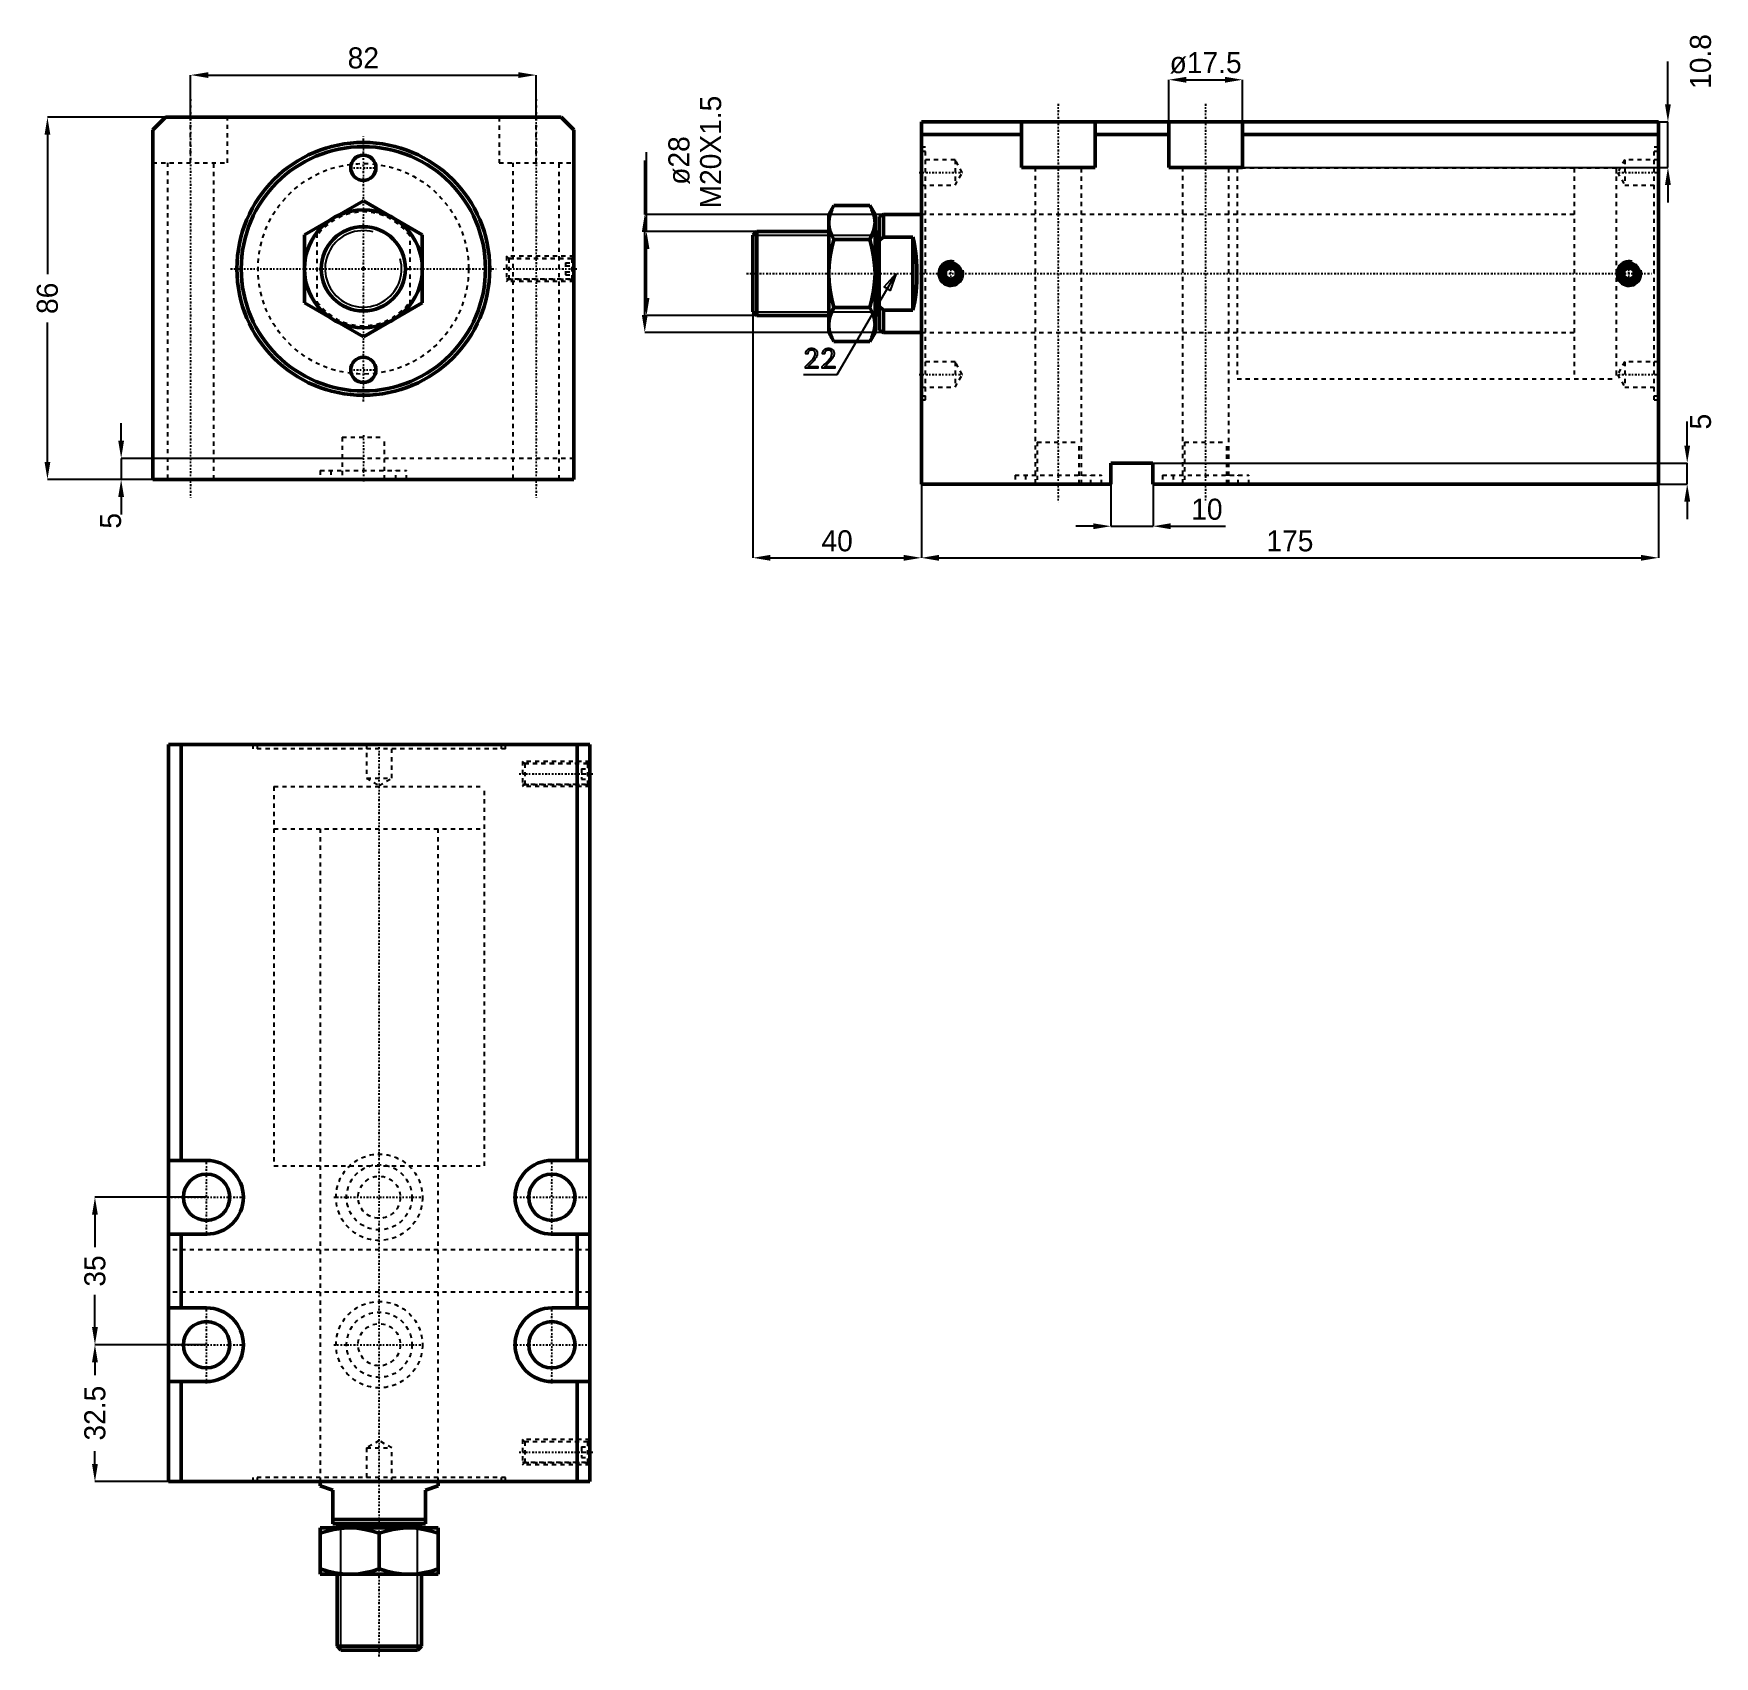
# Model space of a CAD drawing. Header units: millimetres. Extents: x -78 to 321, y -329 to 56.
import ezdxf

# ---------------------------------------------------------------- set-up
doc = ezdxf.new("R2010")
doc.units = ezdxf.units.MM
doc.linetypes.add('Center', pattern=[1.5, 0.45, -0.5, 0.05, -0.5])
doc.linetypes.add('Dashed', pattern=[2, 1, -1])
for name, color, linetype, lineweight in [('2d ConnectionPoints', 7, 'Continuous', 50), ('AM_0', 7, 'Continuous', 50), ('AM_5', 3, 'Continuous', 25), ('AM_7', 7, 'Center', 25), ('AM_9', 6, 'Dashed', 25)]:
    doc.layers.add(name, color=color, linetype=linetype, lineweight=lineweight)
doc.dimstyles.new('ISO-25', dxfattribs={"dimtxt": 2.5, "dimasz": 2.5, "dimexe": 1.25, "dimexo": 0.625, "dimtad": 1, "dimtxsty": 'Standard', "dimcen": 2.5, "dimadec": 0, "dimazin": 0, "dimtfac": 1, "dimtmove": 0, "dimatfit": 3, "dimfxl": 0, "dimarcsym": 0})

# ---------------------------------------------------------------- blocks, each defined once
blk = doc.blocks.new('1_JECX_MF_EXLA_50_80_0_rod__0_in_JECX_MF_160_EXLA_50_80_0__0')
at = {"layer": 'AM_0'}
for p, q in [((-14, 8.08), (0, 16.17)), ((0, 16.17), (14, 8.08)), ((-14, -8.08), (-14, 8.08)), ((14, 8.08), (14, -8.08)), ((0, -16.17), (-14, -8.08)), ((14, -8.08), (0, -16.17))]:
    blk.add_line(p, q, dxfattribs=at)
for radius in [14, 10]:
    blk.add_circle((0, 0), radius, dxfattribs=at)
at = {"layer": 'AM_5'}
blk.add_arc((0, 0), 9.08, 75, 15, dxfattribs=at)
at = {"layer": 'AM_9'}
for p, q in [((-11, -8.66), (-11, 8.66)), ((11, 8.66), (11, -8.66))]:
    blk.add_line(p, q, dxfattribs=at)
for start, end in [(35.4309, 144.5691), (215.4309, 324.5691)]:
    blk.add_arc((0, 0), 13.5, start, end, dxfattribs=at)
blk = doc.blocks.new('2_JECX_MF_EXLA_50_80_0_body__0_in_JECX_MF_160_EXLA_50_80_0__0')
at = {"layer": 'AM_0'}
for p, q in [((-47, 36), (-50, 33)), ((47, 36), (-47, 36)), ((50, 33), (47, 36)), ((-50, 33), (-50, -50)), ((50, -50), (50, 33)), ((-50, -50), (50, -50))]:
    blk.add_line(p, q, dxfattribs=at)
for centre, radius in [((0, 0), 30), ((0, 0), 29), ((0, 24), 3), ((0, -24), 3)]:
    blk.add_circle(centre, radius, dxfattribs=at)
at = {"layer": 'AM_5', "linetype": 'Dashed'}
for p, q in [((50, 3), (34, 3)), ((50, -3), (34, -3))]:
    blk.add_line(p, q, dxfattribs=at)
at = {"layer": 'AM_7'}
for p, q in [((-41, 40.3), (-41, -54.3)), ((41, 40.3), (41, -54.3)), ((0, -31.5), (0, 31.5)), ((-3.15, 24), (3.15, 24)), ((-31.5, 0), (31.5, 0)), ((33.2, 0), (50.8, 0)), ((-3.15, -24), (3.15, -24)), ((0, -39.5), (0, -50.5))]:
    blk.add_line(p, q, dxfattribs=at)
at = {"layer": 'AM_9'}
for p, q in [((-41, 25.2), (-41, 36)), ((-32.25, 25.2), (-32.25, 36)), ((32.25, 36), (32.25, 25.2)), ((41, 25.2), (41, 36)), ((-50, 25.2), (-32.25, 25.2)), ((-46.5, 25.2), (-46.5, -50)), ((-35.5, -50), (-35.5, 25.2)), ((32.25, 25.2), (50, 25.2)), ((35.5, 25.2), (35.5, -50)), ((46.5, -50), (46.5, 25.2)), ((34.54, 2.46), (34, 3)), ((34, 3), (34, -3)), ((49.5, 2.4), (34, 2.4)), ((49.46, 2.46), (34.54, 2.46)), ((34.54, 2.46), (34.54, -2.46)), ((48, 1.44), (50, 1.44)), ((48, 1.44), (48, -1.44)), ((48, 0.72), (50, 0.72)), ((50, 3), (49.46, 2.46)), ((49.46, 2.46), (49.46, -2.46)), ((50, 1.9), (49.5, 2.4)), ((49.5, 2.4), (49.5, -2.4)), ((34, -2.4), (49.5, -2.4)), ((34, -3), (34.54, -2.46)), ((34.54, -2.46), (49.46, -2.46)), ((48, -0.72), (50, -0.72)), ((48, -1.44), (50, -1.44)), ((49.46, -2.46), (50, -3)), ((49.5, -2.4), (50, -1.9)), ((-5, -40), (5, -40)), ((-5, -40), (-5, -50)), ((5, -50), (5, -40)), ((50, -45), (-50, -45)), ((-10.25, -47.9), (10.25, -47.9)), ((-10.25, -47.9), (-10.25, -50)), ((-7.75, -47.9), (-7.75, -50)), ((7.75, -50), (7.75, -47.9)), ((10.25, -50), (10.25, -47.9))]:
    blk.add_line(p, q, dxfattribs=at)
blk.add_circle((0, 0), 25, dxfattribs=at)
blk = doc.blocks.new('*D3')
at = {"layer": 'AM_5', "color": 0, "lineweight": -2}
for p, q in [((-41, 36), (-41, 46)), ((-36.83, 46), (36.83, 46)), ((41, 36), (41, 46))]:
    blk.add_line(p, q, dxfattribs=at)
at = {"layer": 'AM_5', "color": 0}
for points in [[(-36.83, 46.69), (-36.83, 45.31), (-41, 46)], [(36.83, 45.31), (36.83, 46.69), (41, 46)]]:
    blk.add_solid(points, dxfattribs=at)
at = {"layer": 'Defpoints', "color": 0}
for p in [(41, 46), (-41, 36), (41, 36)]:
    blk.add_point(p, dxfattribs=at)
at = {"layer": 'AM_5', "color": 0, "insert": (0, 50.05), "char_height": 5, "attachment_point": 5}
blk.add_mtext('82', dxfattribs=at)
blk = doc.blocks.new('*D4')
at = {"layer": 'AM_5', "color": 0, "lineweight": -2}
for p, q in [((-47, 36), (-75, 36)), ((-75, 31.83), (-75, -1.28)), ((-75, -45.83), (-75, -12.72)), ((-50, -50), (-75, -50))]:
    blk.add_line(p, q, dxfattribs=at)
at = {"layer": 'AM_5', "color": 0}
for points in [[(-74.31, 31.83), (-75.69, 31.83), (-75, 36)], [(-75.69, -45.83), (-74.31, -45.83), (-75, -50)]]:
    blk.add_solid(points, dxfattribs=at)
at = {"layer": 'Defpoints', "color": 0}
for p in [(-47, 36), (-75, -50), (-50, -50)]:
    blk.add_point(p, dxfattribs=at)
at = {"layer": 'AM_5', "color": 0, "insert": (-75, -7), "char_height": 5, "attachment_point": 5, "rotation": 90}
blk.add_mtext('86', dxfattribs=at)
blk = doc.blocks.new('*D5')
at = {"layer": 'AM_5', "color": 0, "lineweight": -2}
for p, q in [((-57.5, -40.83), (-57.5, -36.67)), ((0, -45), (-57.5, -45)), ((-57.5, -45), (-57.5, -50)), ((-50, -50), (-57.5, -50)), ((-57.5, -54.17), (-57.5, -58.33))]:
    blk.add_line(p, q, dxfattribs=at)
at = {"layer": 'AM_5', "color": 0}
for points in [[(-58.19, -40.83), (-56.81, -40.83), (-57.5, -45)], [(-56.81, -54.17), (-58.19, -54.17), (-57.5, -50)]]:
    blk.add_solid(points, dxfattribs=at)
at = {"layer": 'Defpoints', "color": 0}
for p in [(0, -45), (-57.5, -50), (-50, -50)]:
    blk.add_point(p, dxfattribs=at)
at = {"layer": 'AM_5', "color": 0, "insert": (-60, -59.83), "char_height": 5, "attachment_point": 5, "rotation": 90}
blk.add_mtext('5', dxfattribs=at)
blk = doc.blocks.new('1_JECX_MF_EXLA_50_80_0_rod__0_in_JECX_MF_160_EXLA_50_80_0__4')
at = {"layer": 'AM_0'}
for p, q in [((-14, 0), (-14, -1.03)), ((14, -1.03), (14, 0)), ((-11, -2), (-14, -1.03)), ((-11, -10), (-11, -2)), ((14, -1.03), (11, -2)), ((11, -2), (11, -10)), ((14, -11), (-14, -11)), ((-14, -22), (-14, -11)), ((-11, -9), (11, -9)), ((-11, -10), (11, -10)), ((-9.08, -10), (-10, -10.92)), ((-10, -10.92), (10, -10.92)), ((-10, -10.92), (-10, -11)), ((10, -10.92), (9.08, -10)), ((10, -11), (10, -10.92)), ((14, -11), (14, -22)), ((0, -20.75), (0, -12.25)), ((14, -22), (-14, -22)), ((-10, -22), (-10, -39.08)), ((10, -39.08), (10, -22)), ((-10, -39.08), (-9.08, -40)), ((-10, -39.08), (10, -39.08)), ((9.08, -40), (10, -39.08)), ((-9.08, -40), (9.08, -40))]:
    blk.add_line(p, q, dxfattribs=at)
for points in [[(-7, -11), (-7.5, -11.01), (-9.13, -11.12), (-10.75, -11.38), (-12.39, -11.76), (-14, -12.25)], [(0, -12.25), (-1.7, -11.74), (-3.43, -11.34), (-5.21, -11.09), (-7, -11)], [(7, -11), (6.5, -11.01), (4.87, -11.12), (3.25, -11.38), (1.61, -11.76), (0, -12.25)], [(14, -12.25), (12.3, -11.74), (10.57, -11.34), (8.79, -11.09), (7, -11)], [(-14, -20.75), (-12.3, -21.26), (-10.57, -21.66), (-8.79, -21.91), (-7, -22)], [(-7, -22), (-6.5, -21.99), (-4.87, -21.88), (-3.25, -21.62), (-1.61, -21.24), (0, -20.75)], [(0, -20.75), (1.7, -21.26), (3.43, -21.66), (5.21, -21.91), (7, -22)], [(7, -22), (7.5, -21.99), (9.13, -21.88), (10.75, -21.62), (12.39, -21.24), (14, -20.75)]]:
    blk.add_lwpolyline(points, dxfattribs=at)
at = {"layer": 'AM_5'}
for p, q in [((-9.08, -40), (-9.08, -10)), ((9.08, -40), (9.08, -10))]:
    blk.add_line(p, q, dxfattribs=at)
at = {"layer": 'AM_7'}
blk.add_line((0, -41.5), (0, 175.49), dxfattribs=at)
at = {"layer": 'AM_9'}
for p, q in [((-25, 165), (25, 165)), ((-25, 165), (-25, 155)), ((25, 155), (25, 165)), ((-25, 155), (25, 155)), ((-14, 155), (-14, 0)), ((14, 0), (14, 155))]:
    blk.add_line(p, q, dxfattribs=at)
blk = doc.blocks.new('2_JECX_MF_EXLA_50_80_0_body__0_in_JECX_MF_160_EXLA_50_80_0__4')
at = {"layer": 'AM_0'}
for p, q in [((50, 175), (-50, 175)), ((-50, 175), (-50, 0)), ((-47, 175), (-47, 76.25)), ((47, 175), (47, 76.25)), ((50, 175), (50, 0)), ((-41, 76.25), (-50, 76.25)), ((50, 76.25), (41, 76.25)), ((-50, 58.75), (-41, 58.75)), ((-47, 58.75), (-47, 41.25)), ((41, 58.75), (50, 58.75)), ((47, 58.75), (47, 41.25)), ((-41, 41.25), (-50, 41.25)), ((50, 41.25), (41, 41.25)), ((-50, 23.75), (-41, 23.75)), ((-47, 23.75), (-47, 0)), ((41, 23.75), (50, 23.75)), ((47, 23.75), (47, 0)), ((50, 0), (-50, 0))]:
    blk.add_line(p, q, dxfattribs=at)
for centre in [(-41, 67.5), (41, 67.5), (-41, 32.5), (41, 32.5)]:
    blk.add_circle(centre, 5.5, dxfattribs=at)
for centre, start, end in [((-41, 67.5), 270, 90), ((41, 67.5), 90, 270), ((-41, 32.5), 270, 90), ((41, 32.5), 90, 270)]:
    blk.add_arc(centre, 8.75, start, end, dxfattribs=at)
at = {"layer": 'AM_5', "linetype": 'Dashed'}
for p, q in [((50, 171), (34, 171)), ((50, 165), (34, 165)), ((50, 10), (34, 10)), ((50, 4), (34, 4))]:
    blk.add_line(p, q, dxfattribs=at)
at = {"layer": 'AM_7'}
for p, q in [((33.2, 168), (50.8, 168)), ((-41, 58.3125), (-41, 76.6875)), ((41, 58.3125), (41, 76.6875)), ((-50.1875, 67.5), (-31.8125, 67.5)), ((-10.7625, 67.5), (10.7625, 67.5)), ((31.8125, 67.5), (50.1875, 67.5)), ((-41, 23.3125), (-41, 41.6875)), ((41, 23.3125), (41, 41.6875)), ((-50.1875, 32.5), (-31.8125, 32.5)), ((-10.7625, 32.5), (10.7625, 32.5)), ((31.8125, 32.5), (50.1875, 32.5)), ((33.2, 7), (50.8, 7))]:
    blk.add_line(p, q, dxfattribs=at)
at = {"layer": 'AM_9'}
for p, q in [((-30, 175), (-30, 174)), ((30, 174), (-30, 174)), ((-29, 175), (-29, 174)), ((-3, 175), (-3, 167)), ((3, 167), (3, 175)), ((29, 174), (29, 175)), ((30, 174), (30, 175)), ((34, 171), (34, 165)), ((34.5415, 170.4585), (34, 171)), ((49.5, 170.4), (34, 170.4)), ((49.4585, 170.4585), (34.5415, 170.4585)), ((34.5415, 170.4585), (34.5415, 165.5415)), ((48, 169.25), (50, 169.25)), ((48, 169.25), (48, 166.75)), ((48, 168), (50, 168)), ((50, 171), (49.4585, 170.4585)), ((49.4585, 170.4585), (49.4585, 165.5415)), ((49.5, 170.4), (49.5, 165.6)), ((50, 169.9), (49.5, 170.4)), ((-25, 165), (25, 165)), ((-25, 165), (-25, 75)), ((-3, 167), (3, 167)), ((-3, 167), (0, 165.2679)), ((0, 165.2679), (3, 167)), ((25, 75), (25, 165)), ((34, 165.6), (49.5, 165.6)), ((34, 165), (34.5415, 165.5415)), ((34.5415, 165.5415), (49.4585, 165.5415)), ((48, 166.75), (50, 166.75)), ((49.4585, 165.5415), (50, 165)), ((49.5, 165.6), (50, 166.1)), ((-25, 75), (25, 75)), ((-14, 75), (-14, 0)), ((14, 0), (14, 75)), ((50, 55), (-50, 55)), ((50, 45), (-50, 45)), ((0, 9.7321), (-3, 8)), ((-3, 8), (-3, 0)), ((-3, 8), (3, 8)), ((3, 8), (0, 9.7321)), ((3, 0), (3, 8)), ((34, 10), (34, 4)), ((34.5415, 9.4585), (34, 10)), ((49.5, 9.4), (34, 9.4)), ((49.4585, 9.4585), (34.5415, 9.4585)), ((34.5415, 9.4585), (34.5415, 4.5415)), ((48, 8.25), (50, 8.25)), ((48, 8.25), (48, 5.75)), ((50, 10), (49.4585, 9.4585)), ((49.4585, 9.4585), (49.4585, 4.5415)), ((50, 8.9), (49.5, 9.4)), ((49.5, 9.4), (49.5, 4.6)), ((34, 4.6), (49.5, 4.6)), ((34, 4), (34.5415, 4.5415)), ((34.5415, 4.5415), (49.4585, 4.5415)), ((48, 7), (50, 7)), ((48, 5.75), (50, 5.75)), ((49.4585, 4.5415), (50, 4)), ((49.5, 4.6), (50, 5.1)), ((30, 1), (-30, 1)), ((-30, 1), (-30, 0)), ((-29, 1), (-29, 0)), ((29, 0), (29, 1)), ((30, 0), (30, 1))]:
    blk.add_line(p, q, dxfattribs=at)
for centre, radius in [((0, 67.5), 10.25), ((0, 67.5), 7.75), ((0, 67.5), 5), ((0, 32.5), 10.25), ((0, 32.5), 7.75), ((0, 32.5), 5)]:
    blk.add_circle(centre, radius, dxfattribs=at)
blk = doc.blocks.new('*D11')
at = {"layer": 'AM_5', "color": 0, "lineweight": -2}
for p, q in [((-37.22, -220.44), (-63.72, -220.44)), ((-63.72, -224.6), (-63.72, -232.27)), ((-63.72, -251.27), (-63.72, -243.6)), ((-37.22, -255.44), (-63.72, -255.44))]:
    blk.add_line(p, q, dxfattribs=at)
at = {"layer": 'AM_5', "color": 0}
for points in [[(-64.42, -224.6), (-63.03, -224.6), (-63.72, -220.44)], [(-64.42, -251.27), (-63.03, -251.27), (-63.72, -255.44)]]:
    blk.add_solid(points, dxfattribs=at)
at = {"layer": 'Defpoints', "color": 0}
for p in [(-63.72, -220.44), (-37.22, -220.44), (-37.22, -255.44)]:
    blk.add_point(p, dxfattribs=at)
at = {"layer": 'AM_5', "color": 0, "insert": (-63.72, -237.94), "char_height": 5, "attachment_point": 5, "rotation": 90}
blk.add_mtext('35', dxfattribs=at)
blk = doc.blocks.new('*D12')
at = {"layer": 'AM_5', "color": 0, "lineweight": -2}
for p, q in [((-37.22, -255.44), (-63.72, -255.44)), ((-63.72, -259.6), (-63.72, -262.69)), ((-63.72, -283.77), (-63.72, -280.69)), ((-46.22, -287.94), (-63.72, -287.94))]:
    blk.add_line(p, q, dxfattribs=at)
at = {"layer": 'AM_5', "color": 0}
for points in [[(-64.42, -259.6), (-63.03, -259.6), (-63.72, -255.44)], [(-64.42, -283.77), (-63.03, -283.77), (-63.72, -287.94)]]:
    blk.add_solid(points, dxfattribs=at)
at = {"layer": 'Defpoints', "color": 0}
for p in [(-37.22, -255.44), (-63.72, -287.94), (-46.22, -287.94)]:
    blk.add_point(p, dxfattribs=at)
at = {"layer": 'AM_5', "color": 0, "insert": (-63.72, -271.69), "char_height": 5, "attachment_point": 5, "rotation": 90}
blk.add_mtext('32.5', dxfattribs=at)
blk = doc.blocks.new('1_JECX_MF_EXLA_50_80_0_rod__0_in_JECX_MF_160_EXLA_50_80_0__2')
at = {"layer": 'AM_0'}
for p, q in [((-20.75, 16.17), (-22, 14)), ((-20.75, 16.17), (-12.25, 16.17)), ((-11, 14), (-12.25, 16.17)), ((-22, 14), (-22, -14)), ((-11, 14), (-11, -14)), ((-9, 14), (-10, 13.5)), ((-10, 13.5), (-10, -13.5)), ((0, 14), (-9, 14)), ((-9, 14), (-9, 8.66)), ((-39.08, 10), (-40, 9.08)), ((-40, 9.08), (-40, -9.08)), ((-22, 10), (-39.08, 10)), ((-39.08, 10), (-39.08, -10)), ((-20.75, 8.08), (-12.25, 8.08)), ((-10.92, 10), (-11, 10)), ((-10, 9.08), (-10.92, 10)), ((-10.92, 10), (-10.92, -10)), ((-9, 8.66), (-10, 7.83)), ((-2, 8.66), (-9, 8.66)), ((-2, 8.66), (-2, -8.66)), ((-40, -9.08), (-39.08, -10)), ((-39.08, -10), (-22, -10)), ((-20.75, -8.08), (-12.25, -8.08)), ((-11, -10), (-10.92, -10)), ((-10.92, -10), (-10, -9.08)), ((-9, -8.66), (-2, -8.66)), ((-9, -8.66), (-9, -14)), ((-22, -14), (-20.75, -16.17)), ((-12.25, -16.17), (-11, -14)), ((-10, -13.5), (-9, -14)), ((-9, -14), (0, -14)), ((-20.75, -16.17), (-12.25, -16.17))]:
    blk.add_line(p, q, dxfattribs=at)
for points in [[(-20.75, 16.17), (-21.26, 15.18), (-21.66, 14.19), (-21.91, 13.16), (-22, 12.12)], [(-11, 12.12), (-11.01, 12.41), (-11.12, 13.36), (-11.38, 14.29), (-11.76, 15.23), (-12.25, 16.17)], [(-22, 12.12), (-21.99, 11.84), (-21.88, 10.89), (-21.62, 9.96), (-21.24, 9.01), (-20.75, 8.08)], [(-12.25, 8.08), (-11.74, 9.07), (-11.34, 10.06), (-11.09, 11.09), (-11, 12.12)], [(-20.75, 8.08), (-21.26, 6.12), (-21.66, 4.12), (-21.91, 2.07), (-22, 0)], [(-11, 0), (-11, 0.03), (-11.09, 2.05), (-11.33, 4.06), (-11.73, 6.08), (-12.25, 8.08)], [(-2, -8.66), (-1.77, -7.67), (-1.57, -6.62), (-1.39, -5.52), (-1.25, -4.38), (-1.15, -3.2), (-1.07, -2), (-1.03, -0.78), (-1.03, 0.44), (-1.06, 1.65), (-1.12, 2.86), (-1.22, 4.04), (-1.35, 5.2), (-1.51, 6.31), (-1.71, 7.37), (-1.93, 8.38), (-2, 8.66)], [(-22, 0), (-22, -0.03), (-21.91, -2.05), (-21.67, -4.06), (-21.27, -6.08), (-20.75, -8.08)], [(-12.25, -8.08), (-11.74, -6.12), (-11.34, -4.12), (-11.09, -2.07), (-11, 0)], [(-10, -7.83), (-9.96, -7.86), (-9, -8.66)], [(-20.75, -8.08), (-21.26, -9.07), (-21.66, -10.06), (-21.91, -11.09), (-22, -12.12)], [(-11, -12.12), (-11.01, -11.84), (-11.12, -10.89), (-11.38, -9.96), (-11.76, -9.01), (-12.25, -8.08)], [(-22, -12.12), (-21.99, -12.41), (-21.88, -13.36), (-21.62, -14.29), (-21.24, -15.23), (-20.75, -16.17)], [(-12.25, -16.17), (-11.74, -15.18), (-11.34, -14.19), (-11.09, -13.16), (-11, -12.12)]]:
    blk.add_lwpolyline(points, dxfattribs=at)
at = {"layer": 'AM_5'}
for p, q in [((-40, 9.08), (-10, 9.08)), ((-40, -9.08), (-10, -9.08))]:
    blk.add_line(p, q, dxfattribs=at)
at = {"layer": 'AM_7'}
blk.add_line((-41.5, 0), (173.75, 0), dxfattribs=at)
at = {"layer": 'AM_9'}
for p, q in [((165, 25), (155, 25)), ((155, 25), (155, -25)), ((165, 25), (165, -25)), ((155, 14), (0, 14)), ((0, -14), (155, -14)), ((155, -25), (165, -25))]:
    blk.add_line(p, q, dxfattribs=at)
blk = doc.blocks.new('2_JECX_MF_EXLA_50_80_0_body__0_in_JECX_MF_160_EXLA_50_80_0__2')
at = {"layer": 'AM_0'}
for p, q in [((175, 36), (0, 36)), ((0, -50), (0, 36)), ((23.75, 36), (23.75, 25.2)), ((41.25, 25.2), (41.25, 36)), ((58.75, 36), (58.75, 25.2)), ((76.25, 25.2), (76.25, 36)), ((175, -50), (175, 36)), ((23.75, 33), (0, 33)), ((58.75, 33), (41.25, 33)), ((175, 33), (76.25, 33)), ((23.75, 25.2), (41.25, 25.2)), ((58.75, 25.2), (76.25, 25.2)), ((7, 1.44), (5.75, 0.72)), ((5.75, 0.72), (5.75, -0.72)), ((8.25, 0.72), (7, 1.44)), ((8.25, -0.72), (8.25, 0.72)), ((168, 1.44), (166.75, 0.72)), ((166.75, 0.72), (166.75, -0.72)), ((169.25, 0.72), (168, 1.44)), ((169.25, -0.72), (169.25, 0.72)), ((5.75, -0.72), (7, -1.44)), ((7, -1.44), (8.25, -0.72)), ((166.75, -0.72), (168, -1.44)), ((168, -1.44), (169.25, -0.72)), ((45, -45), (45, -50)), ((55, -45), (45, -45)), ((55, -50), (55, -45)), ((45, -50), (0, -50)), ((175, -50), (55, -50))]:
    blk.add_line(p, q, dxfattribs=at)
for centre, radius in [((7, 0), 2.46), ((7, 0), 2.4), ((7, 0), 1.9), ((168, 0), 2.46), ((168, 0), 2.4), ((168, 0), 1.9)]:
    blk.add_circle(centre, radius, dxfattribs=at)
at = {"layer": 'AM_5'}
for centre in [(7, 0), (168, 0)]:
    blk.add_arc(centre, 3, 75, 15, dxfattribs=at)
at = {"layer": 'AM_7'}
for p, q in [((32.5, 40.3), (32.5, -54.3)), ((67.5, 40.3), (67.5, -54.3)), ((-0.49, 24), (10.22, 24)), ((164.78, 24), (175.49, 24)), ((7, -3.15), (7, 3.15)), ((168, -3.15), (168, 3.15)), ((175.05, 0), (173.95, 0)), ((-0.49, -24), (10.22, -24)), ((164.78, -24), (175.49, -24))]:
    blk.add_line(p, q, dxfattribs=at)
at = {"layer": 'AM_9'}
for p, q in [((1, 30), (0, 30)), ((1, 29), (0, 29)), ((1, -30), (1, 30)), ((174, -30), (174, 30)), ((175, 30), (174, 30)), ((175, 29), (174, 29)), ((8, 27), (0, 27)), ((9.73, 24), (8, 27)), ((8, 27), (8, 21)), ((8, 21), (9.73, 24)), ((27, 25.2), (27, -50)), ((38, -50), (38, 25.2)), ((62, 25.2), (62, -50)), ((73, -50), (73, 25.2)), ((165, 25), (75, 25)), ((75, 25), (75, -25)), ((165, 25), (165, -25)), ((167, 27), (165.27, 24)), ((165.27, 24), (167, 21)), ((175, 27), (167, 27)), ((167, 27), (167, 21)), ((0, 21), (8, 21)), ((167, 21), (175, 21)), ((75, 14), (0, 14)), ((0, -14), (75, -14)), ((8, -21), (0, -21)), ((9.73, -24), (8, -21)), ((8, -21), (8, -27)), ((167, -21), (165.27, -24)), ((175, -21), (167, -21)), ((167, -21), (167, -27)), ((0, -27), (8, -27)), ((8, -27), (9.73, -24)), ((75, -25), (165, -25)), ((165.27, -24), (167, -27)), ((167, -27), (175, -27)), ((0, -29), (1, -29)), ((0, -30), (1, -30)), ((174, -29), (175, -29)), ((174, -30), (175, -30)), ((27.5, -40), (37.5, -40)), ((27.5, -40), (27.5, -50)), ((37.5, -50), (37.5, -40)), ((62.5, -40), (72.5, -40)), ((62.5, -40), (62.5, -50)), ((72.5, -50), (72.5, -40)), ((22.25, -47.9), (42.75, -47.9)), ((22.25, -47.9), (22.25, -50)), ((24.75, -47.9), (24.75, -50)), ((40.25, -50), (40.25, -47.9)), ((42.75, -50), (42.75, -47.9)), ((57.25, -47.9), (77.75, -47.9)), ((57.25, -47.9), (57.25, -50)), ((59.75, -47.9), (59.75, -50)), ((75.25, -50), (75.25, -47.9)), ((77.75, -50), (77.75, -47.9))]:
    blk.add_line(p, q, dxfattribs=at)
blk = doc.blocks.new('*D24')
at = {"layer": 'AM_5', "color": 0, "lineweight": -2}
for p, q in [((191.23, 34.89), (191.23, 44.89)), ((195.39, 44.89), (204.56, 44.89)), ((208.73, 34.89), (208.73, 44.89))]:
    blk.add_line(p, q, dxfattribs=at)
at = {"layer": 'AM_5', "color": 0}
for points in [[(195.39, 45.58), (195.39, 44.19), (191.23, 44.89)], [(204.56, 45.58), (204.56, 44.19), (208.73, 44.89)]]:
    blk.add_solid(points, dxfattribs=at)
at = {"layer": 'Defpoints', "color": 0}
for p in [(208.73, 44.89), (191.23, 34.89), (208.73, 34.89)]:
    blk.add_point(p, dxfattribs=at)
at = {"layer": 'AM_5', "color": 0, "insert": (199.98, 48.89), "char_height": 5, "attachment_point": 5}
blk.add_mtext('ø17.5', dxfattribs=at)
blk = doc.blocks.new('*D25')
at = {"layer": 'AM_5', "color": 0, "lineweight": -2}
for p, q in [((309.73, 39.05), (309.73, 49.22)), ((208.73, 34.89), (309.73, 34.89)), ((309.73, 24.09), (309.73, 34.89)), ((208.73, 24.09), (309.73, 24.09)), ((309.73, 19.92), (309.73, 15.75))]:
    blk.add_line(p, q, dxfattribs=at)
at = {"layer": 'AM_5', "color": 0}
for points in [[(309.03, 39.05), (310.42, 39.05), (309.73, 34.89)], [(309.03, 19.92), (310.42, 19.92), (309.73, 24.09)]]:
    blk.add_solid(points, dxfattribs=at)
at = {"layer": 'Defpoints', "color": 0}
for p in [(208.73, 34.89), (309.73, 34.89), (208.73, 24.09)]:
    blk.add_point(p, dxfattribs=at)
at = {"layer": 'AM_5', "color": 0, "insert": (317.48, 49.22), "char_height": 5, "attachment_point": 5, "rotation": 90}
blk.add_mtext('10.8', dxfattribs=at)
blk = doc.blocks.new('*D26')
at = {"layer": 'AM_5', "color": 0, "lineweight": -2}
for p, q in [((132.48, -51.11), (132.48, -68.61)), ((307.48, -51.11), (307.48, -68.61)), ((136.64, -68.61), (303.31, -68.61))]:
    blk.add_line(p, q, dxfattribs=at)
at = {"layer": 'AM_5', "color": 0}
for points in [[(136.64, -67.92), (136.64, -69.31), (132.48, -68.61)], [(303.31, -67.92), (303.31, -69.31), (307.48, -68.61)]]:
    blk.add_solid(points, dxfattribs=at)
at = {"layer": 'Defpoints', "color": 0}
for p in [(132.48, -51.11), (307.48, -51.11), (307.48, -68.61)]:
    blk.add_point(p, dxfattribs=at)
at = {"layer": 'AM_5', "color": 0, "insert": (219.98, -64.61), "char_height": 5, "attachment_point": 5}
blk.add_mtext('175', dxfattribs=at)
blk = doc.blocks.new('*D27')
at = {"layer": 'AM_5', "color": 0, "lineweight": -2}
for p, q in [((92.48, -1.11), (92.48, -68.61)), ((132.48, -51.11), (132.48, -68.61)), ((96.64, -68.61), (128.31, -68.61))]:
    blk.add_line(p, q, dxfattribs=at)
at = {"layer": 'AM_5', "color": 0}
for points in [[(96.64, -67.92), (96.64, -69.31), (92.48, -68.61)], [(128.31, -67.92), (128.31, -69.31), (132.48, -68.61)]]:
    blk.add_solid(points, dxfattribs=at)
at = {"layer": 'Defpoints', "color": 0}
for p in [(92.48, -1.11), (132.48, -51.11), (132.48, -68.61)]:
    blk.add_point(p, dxfattribs=at)
at = {"layer": 'AM_5', "color": 0, "insert": (112.48, -64.61), "char_height": 5, "attachment_point": 5}
blk.add_mtext('40', dxfattribs=at)
blk = doc.blocks.new('*D28')
at = {"layer": 'AM_5', "color": 0, "lineweight": -2}
for p, q in [((66.81, 12.89), (66.81, 25.72)), ((123.48, 12.89), (66.81, 12.89)), ((66.81, -10.95), (66.81, 8.72)), ((123.48, -15.11), (66.81, -15.11))]:
    blk.add_line(p, q, dxfattribs=at)
at = {"layer": 'AM_5', "color": 0}
for points in [[(66.11, 8.72), (67.5, 8.72), (66.81, 12.89)], [(66.11, -10.95), (67.5, -10.95), (66.81, -15.11)]]:
    blk.add_solid(points, dxfattribs=at)
at = {"layer": 'Defpoints', "color": 0}
for p in [(66.81, 12.89), (123.48, 12.89), (123.48, -15.11)]:
    blk.add_point(p, dxfattribs=at)
at = {"layer": 'AM_5', "color": 0, "insert": (74.98, 25.72), "char_height": 5, "attachment_point": 5, "rotation": 90}
blk.add_mtext('ø28', dxfattribs=at)
blk = doc.blocks.new('*D29')
at = {"layer": 'AM_5', "color": 0, "lineweight": -2}
for p, q in [((67.23, 8.89), (67.23, 27.72)), ((93.4, 8.89), (67.23, 8.89)), ((67.23, -6.95), (67.23, 4.72)), ((93.48, -11.11), (67.23, -11.11))]:
    blk.add_line(p, q, dxfattribs=at)
at = {"layer": 'AM_5', "color": 0}
for points in [[(66.53, 4.72), (67.92, 4.72), (67.23, 8.89)], [(66.53, -6.95), (67.92, -6.95), (67.23, -11.11)]]:
    blk.add_solid(points, dxfattribs=at)
at = {"layer": 'Defpoints', "color": 0}
for p in [(67.23, 8.89), (93.4, 8.89), (93.48, -11.11)]:
    blk.add_point(p, dxfattribs=at)
at = {"layer": 'AM_5', "color": 0, "insert": (82.48, 27.72), "char_height": 5, "attachment_point": 5, "rotation": 90}
blk.add_mtext('M20X1.5', dxfattribs=at)
blk = doc.blocks.new('*D30')
at = {"layer": 'AM_5', "color": 0, "lineweight": -2}
for p, q in [((177.48, -46.11), (177.48, -61.11)), ((187.48, -51.11), (187.48, -61.11)), ((173.31, -61.11), (169.14, -61.11)), ((177.48, -61.11), (187.48, -61.11)), ((191.64, -61.11), (204.69, -61.11))]:
    blk.add_line(p, q, dxfattribs=at)
at = {"layer": 'AM_5', "color": 0}
for points in [[(173.31, -60.42), (173.31, -61.81), (177.48, -61.11)], [(191.64, -60.42), (191.64, -61.81), (187.48, -61.11)]]:
    blk.add_solid(points, dxfattribs=at)
at = {"layer": 'Defpoints', "color": 0}
for p in [(177.48, -46.11), (187.48, -51.11), (187.48, -61.11)]:
    blk.add_point(p, dxfattribs=at)
at = {"layer": 'AM_5', "color": 0, "insert": (200.28, -57.11), "char_height": 5, "attachment_point": 5}
blk.add_mtext('10', dxfattribs=at)
blk = doc.blocks.new('*D31')
at = {"layer": 'AM_5', "color": 0, "lineweight": -2}
for p, q in [((314.31, -41.95), (314.31, -36.28)), ((177.48, -46.11), (314.31, -46.11)), ((314.31, -51.11), (314.31, -46.11)), ((187.48, -51.11), (314.31, -51.11)), ((314.31, -55.28), (314.31, -59.45))]:
    blk.add_line(p, q, dxfattribs=at)
at = {"layer": 'AM_5', "color": 0}
for points in [[(313.61, -41.95), (315, -41.95), (314.31, -46.11)], [(313.61, -55.28), (315, -55.28), (314.31, -51.11)]]:
    blk.add_solid(points, dxfattribs=at)
at = {"layer": 'Defpoints', "color": 0}
for p in [(177.48, -46.11), (187.48, -51.11), (314.31, -51.11)]:
    blk.add_point(p, dxfattribs=at)
at = {"layer": 'AM_5', "color": 0, "insert": (317.48, -36.28), "char_height": 5, "attachment_point": 5, "rotation": 90}
blk.add_mtext('5', dxfattribs=at)

msp = doc.modelspace()

# ---------------------------------------------------------------- linework, layer by layer
at = {"layer": '2d ConnectionPoints'}
for p in [(0, 0), (132.476, -1.115), (3.775, -287.937)]:
    msp.add_point(p, dxfattribs=at)
at = {"layer": 'AM_5'}
for p, q in [((112.476, -25.115), (126.476, -1.115)), ((104.476, -25.115), (112.476, -25.115))]:
    msp.add_line(p, q, dxfattribs=at)
for points in [[(126.476, -1.115), (125.096, -5.134), (123.656, -4.294), (126.476, -1.115)], [(105.122, -23.004), (105.122, -23.004), (105.337, -22.808), (105.642, -22.523), (105.642, -22.523), (105.927, -22.246), (106.107, -22.066), (106.107, -22.066), (106.28, -21.885), (106.526, -21.601), (106.526, -21.601), (106.759, -21.301), (106.907, -21.093), (106.907, -21.093), (107.037, -20.885), (107.177, -20.589), (107.177, -20.589), (107.253, -20.312), (107.267, -20.137), (107.267, -20.137), (107.263, -20.04), (107.24, -19.901), (107.24, -19.901), (107.197, -19.772), (107.157, -19.692), (107.157, -19.692), (107.109, -19.618), (107.026, -19.519), (107.026, -19.519), (106.927, -19.436), (106.853, -19.39), (106.853, -19.39), (106.774, -19.351), (106.648, -19.31), (106.648, -19.31), (106.514, -19.287), (106.419, -19.283), (106.419, -19.283), (106.315, -19.287), (106.167, -19.31), (106.167, -19.31), (106.03, -19.353), (105.945, -19.393), (105.945, -19.393), (105.865, -19.441), (105.759, -19.528), (105.759, -19.528), (105.67, -19.633), (105.62, -19.713), (105.62, -19.713), (105.578, -19.8), (105.532, -19.942), (105.532, -19.942), (105.507, -20.098), (105.503, -20.209), (105.015, -20.209), (105.015, -20.209), (105.023, -20.042), (105.062, -19.81), (105.062, -19.81), (105.136, -19.6), (105.204, -19.471), (105.204, -19.471), (105.284, -19.354), (105.425, -19.2), (105.425, -19.2), (105.59, -19.073), (105.712, -19.003), (105.712, -19.003), (105.843, -18.946), (106.049, -18.884), (106.049, -18.884), (106.267, -18.85), (106.419, -18.844), (106.419, -18.844), (106.562, -18.85), (106.768, -18.881), (106.768, -18.881), (106.965, -18.94), (107.092, -18.993), (107.092, -18.993), (107.212, -19.059), (107.373, -19.178), (107.373, -19.178), (107.511, -19.322), (107.591, -19.432), (107.591, -19.432), (107.658, -19.552), (107.731, -19.747), (107.731, -19.747), (107.77, -19.962), (107.778, -20.115), (107.778, -20.115), (107.767, -20.288), (107.709, -20.554), (107.709, -20.554), (107.601, -20.828), (107.501, -21.015), (107.501, -21.015), (107.387, -21.201), (107.202, -21.47), (107.202, -21.47), (107, -21.726), (106.856, -21.891), (106.856, -21.891), (106.701, -22.058), (106.442, -22.329), (106.442, -22.329), (106.149, -22.625), (105.935, -22.835), (105.59, -23.173), (107.917, -23.176), (107.917, -23.615), (104.95, -23.615), (104.95, -23.16), (105.122, -23.004)], [(109.122, -23.004), (109.122, -23.004), (109.337, -22.808), (109.642, -22.523), (109.642, -22.523), (109.927, -22.246), (110.107, -22.066), (110.107, -22.066), (110.28, -21.885), (110.526, -21.601), (110.526, -21.601), (110.759, -21.301), (110.907, -21.093), (110.907, -21.093), (111.037, -20.885), (111.177, -20.589), (111.177, -20.589), (111.253, -20.312), (111.267, -20.137), (111.267, -20.137), (111.263, -20.04), (111.24, -19.901), (111.24, -19.901), (111.197, -19.772), (111.157, -19.692), (111.157, -19.692), (111.109, -19.618), (111.026, -19.519), (111.026, -19.519), (110.927, -19.436), (110.853, -19.39), (110.853, -19.39), (110.774, -19.351), (110.648, -19.31), (110.648, -19.31), (110.514, -19.287), (110.419, -19.283), (110.419, -19.283), (110.315, -19.287), (110.167, -19.31), (110.167, -19.31), (110.03, -19.353), (109.945, -19.393), (109.945, -19.393), (109.865, -19.441), (109.759, -19.528), (109.759, -19.528), (109.67, -19.633), (109.62, -19.713), (109.62, -19.713), (109.578, -19.8), (109.532, -19.942), (109.532, -19.942), (109.507, -20.098), (109.503, -20.209), (109.015, -20.209), (109.015, -20.209), (109.023, -20.042), (109.062, -19.81), (109.062, -19.81), (109.136, -19.6), (109.204, -19.471), (109.204, -19.471), (109.284, -19.354), (109.425, -19.2), (109.425, -19.2), (109.59, -19.073), (109.712, -19.003), (109.712, -19.003), (109.843, -18.946), (110.049, -18.884), (110.049, -18.884), (110.267, -18.85), (110.419, -18.844), (110.419, -18.844), (110.562, -18.85), (110.768, -18.881), (110.768, -18.881), (110.965, -18.94), (111.092, -18.993), (111.092, -18.993), (111.212, -19.059), (111.373, -19.178), (111.373, -19.178), (111.511, -19.322), (111.591, -19.432), (111.591, -19.432), (111.658, -19.552), (111.731, -19.747), (111.731, -19.747), (111.77, -19.962), (111.778, -20.115), (111.778, -20.115), (111.767, -20.288), (111.709, -20.554), (111.709, -20.554), (111.601, -20.828), (111.501, -21.015), (111.501, -21.015), (111.387, -21.201), (111.202, -21.47), (111.202, -21.47), (111, -21.726), (110.856, -21.891), (110.856, -21.891), (110.701, -22.058), (110.442, -22.329), (110.442, -22.329), (110.149, -22.625), (109.935, -22.835), (109.59, -23.173), (111.917, -23.176), (111.917, -23.615), (108.95, -23.615), (108.95, -23.16), (109.122, -23.004)]]:
    msp.add_lwpolyline(points, dxfattribs=at)

# ---------------------------------------------------------------- block references
for name, p in [('2_JECX_MF_EXLA_50_80_0_body__0_in_JECX_MF_160_EXLA_50_80_0__0', (0, 0)), ('2_JECX_MF_EXLA_50_80_0_body__0_in_JECX_MF_160_EXLA_50_80_0__2', (132.476, -1.115)), ('1_JECX_MF_EXLA_50_80_0_rod__0_in_JECX_MF_160_EXLA_50_80_0__2', (132.476, -1.115)), ('1_JECX_MF_EXLA_50_80_0_rod__0_in_JECX_MF_160_EXLA_50_80_0__0', (0, 0)), ('2_JECX_MF_EXLA_50_80_0_body__0_in_JECX_MF_160_EXLA_50_80_0__4', (3.775, -287.937)), ('1_JECX_MF_EXLA_50_80_0_rod__0_in_JECX_MF_160_EXLA_50_80_0__4', (3.775, -287.937))]:
    msp.add_blockref(name, p)

# ---------------------------------------------------------------- dimensions: what is measured, and where the dimension line sits
for base, p1, p2, text, picture, middle in [((41, 46), (-41, 36), (41, 36), '82', '*D3', (0, 46)), ((208.726, 44.885), (191.226, 34.885), (208.726, 34.885), 'ø17.5', '*D24', (199.976, 44.885)), ((132.476, -68.615), (92.476, -1.115), (132.476, -51.115), '40', '*D27', (112.476, -68.615)), ((187.476, -61.115), (177.476, -46.115), (187.476, -51.115), '10', '*D30', (200.275, -61.115)), ((307.476, -68.615), (132.476, -51.115), (307.476, -51.115), '175', '*D26', (219.976, -68.615))]:
    dim = msp.add_linear_dim(base=base, p1=p1, p2=p2, text=text, dimstyle='ISO-25', override={"dimtxt": 5, "dimasz": 4.166667, "dimexe": 0, "dimexo": 0, "dimgap": 1.5}, dxfattribs=at)
    dim.commit()
    dim.dimension.update_dxf_attribs({"geometry": picture, "text_midpoint": middle, "dimtype": 160})
for base, p1, p2, text, picture, middle in [((309.726, 34.885), (208.726, 24.085), (208.726, 34.885), '10.8', '*D25', (317.476, 49.218)), ((67.226, 8.885), (93.476, -11.115), (93.396, 8.885), 'M20X1.5', '*D29', (82.476, 27.718)), ((-75, -50), (-47, 36), (-50, -50), '86', '*D4', (-75, -7)), ((66.809, 12.885), (123.476, -15.115), (123.476, 12.885), 'ø28', '*D28', (74.976, 25.718)), ((314.309, -51.115), (177.476, -46.115), (187.476, -51.115), '5', '*D31', (317.476, -36.282)), ((-57.5, -50), (0, -45), (-50, -50), '5', '*D5', (-60, -59.833)), ((-63.725, -220.437), (-37.225, -255.437), (-37.225, -220.437), '35', '*D11', (-63.725, -237.937)), ((-63.725, -287.937), (-37.225, -255.437), (-46.225, -287.937), '32.5', '*D12', (-63.725, -271.687))]:
    dim = msp.add_linear_dim(base=base, p1=p1, p2=p2, angle=90, text=text, dimstyle='ISO-25', override={"dimtxt": 5, "dimasz": 4.166667, "dimexe": 0, "dimexo": 0, "dimgap": 1.5}, dxfattribs=at)
    dim.commit()
    dim.dimension.update_dxf_attribs({"geometry": picture, "text_midpoint": middle, "dimtype": 160, "text_rotation": 90})

doc.saveas('drawing.dxf')
